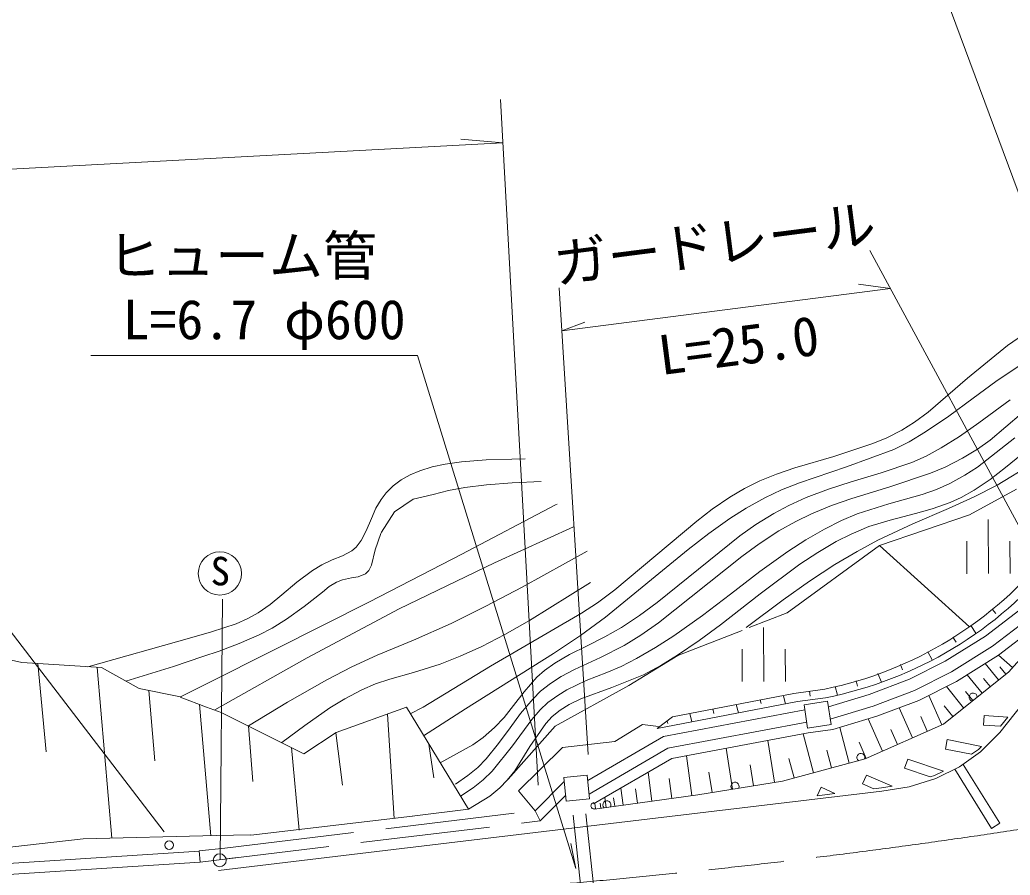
# Model space of a CAD drawing. Units: millimetres, scale not verified. Extents: x 40000 to 680000, y 20000 to 380000.
# Drawn here: x 243121 to 289006, y 279714 to 319334 of the extents above; entities that cross this region are included whole.
import ezdxf
from ezdxf.enums import TextEntityAlignment as Align

# ---------------------------------------------------------------- set-up
doc = ezdxf.new("R2010")
doc.units = ezdxf.units.MM
doc.header["$LTSCALE"] = 1000
doc.linetypes.add('CHAIN', pattern=[18.5, 12, -1.5, 3.5, -1.5])
doc.linetypes.add('DASHED', pattern=[7.5, 6, -1.5])
for name, color, linetype, lineweight in [('M-BGD', 7, 'Continuous', 13), ('M-BGD-OTRS1', 7, 'DASHED', 13), ('M-BMK', 2, 'CHAIN', 13), ('M-BMK-HTXT', 7, 'Continuous', 13), ('M-STR-HTXT', 7, 'Continuous', 13), ('M-STR-STRC', 7, 'Continuous', 13)]:
    doc.layers.add(name, color=color, linetype=linetype, lineweight=lineweight)
doc.styles.add('ＭＳ ゴシック', font='')
doc.styles.get('ＭＳ ゴシック').set_extended_font_data('MS Gothic')

# ---------------------------------------------------------------- blocks, each defined once
blk = doc.blocks.new('荒地')
at = {"color": 7, "linetype": 'Continuous', "lineweight": 13}
for p, q in [((0, -1.25), (0, 1.25)), ((-1, 0.25), (-1, -1.25)), ((1, 0.25), (1, -1.25))]:
    blk.add_line(p, q, dxfattribs=at)

msp = doc.modelspace()

# ---------------------------------------------------------------- linework, layer by layer
at = {"layer": 'M-BGD'}
for p, q in [((288875, 304252), (289620, 304752)), ((287035, 302739), (288875, 304252)), ((288343, 302582), (289514, 303376)), ((285210, 301160), (287035, 302739)), ((287288, 301804), (288343, 302582)), ((286157, 300969), (287288, 301804)), ((287560, 300661), (289010, 301728)), ((284570, 300693), (285210, 301160)), ((288077, 299862), (289531, 301093)), ((283985, 300328), (284570, 300693)), ((285087, 300242), (286157, 300969)), ((286659, 300034), (287560, 300661)), ((283288, 299973), (283985, 300328)), ((284322, 299786), (285087, 300242)), ((280835, 299109), (282648, 299704)), ((282648, 299704), (283288, 299973)), ((283617, 299428), (284322, 299786)), ((285812, 299505), (286659, 300034)), ((287486, 299442), (288077, 299862)), ((289215, 299969), (287495, 298617)), ((281423, 298629), (283617, 299428)), ((285108, 299125), (285812, 299505)), ((286800, 299028), (287486, 299442)), ((288787, 298596), (290039, 299621)), ((262221, 298623), (262834, 298757)), ((262834, 298757), (263590, 298865)), ((263590, 298865), (264729, 298951)), ((264729, 298951), (265910, 298986)), ((265910, 298986), (266529, 298996)), ((279031, 298577), (280835, 299109)), ((283034, 298349), (284453, 298832)), ((284453, 298832), (285108, 299125)), ((285996, 298619), (286800, 299028)), ((290223, 298890), (288405, 297779)), ((261202, 298253), (261647, 298443)), ((261647, 298443), (262221, 298623)), ((277410, 297978), (278176, 298289)), ((278176, 298289), (279031, 298577)), ((279237, 297893), (281423, 298629)), ((281638, 297936), (283034, 298349)), ((283425, 297700), (285320, 298332)), ((285320, 298332), (285996, 298619)), ((287495, 298617), (286905, 298235)), ((288071, 298048), (288787, 298596)), ((260420, 297747), (260792, 298023)), ((260792, 298023), (261202, 298253)), ((264750, 297793), (265932, 297882)), ((265932, 297882), (267276, 297949)), ((276702, 297626), (277410, 297978)), ((278407, 297556), (279237, 297893)), ((280587, 297595), (281638, 297936)), ((286205, 297850), (285590, 297576)), ((286905, 298235), (286205, 297850)), ((287332, 297549), (288071, 298048)), ((259858, 297123), (260090, 297421)), ((260090, 297421), (260420, 297747)), ((261347, 297125), (262279, 297341)), ((262279, 297341), (262982, 297528)), ((262982, 297528), (263732, 297667)), ((263732, 297667), (264750, 297793)), ((276021, 297225), (276702, 297626)), ((277638, 297191), (278407, 297556)), ((279559, 297205), (280587, 297595)), ((281669, 297168), (283425, 297700)), ((284932, 297344), (283385, 296912)), ((285590, 297576), (284932, 297344)), ((286733, 297209), (287332, 297549)), ((289303, 297601), (287125, 296407)), ((288405, 297779), (287334, 297241)), ((259619, 296714), (259858, 297123)), ((260479, 296544), (261347, 297125)), ((267943, 296861), (268022, 296902)), ((275201, 296666), (276021, 297225)), ((276774, 296710), (277638, 297191)), ((278754, 296843), (279559, 297205)), ((280722, 296835), (281669, 297168)), ((283385, 296912), (281914, 296448)), ((285387, 296684), (286231, 296977)), ((287334, 297241), (286148, 296705)), ((286231, 296977), (286733, 297209)), ((259413, 296242), (259619, 296714)), ((259873, 295607), (260479, 296544)), ((263600, 294591), (267943, 296861)), ((274486, 296119), (275201, 296666)), ((276019, 296232), (276774, 296710)), ((277217, 295951), (278056, 296472)), ((278056, 296472), (278754, 296843)), ((279068, 296100), (279799, 296455)), ((279799, 296455), (280722, 296835)), ((281914, 296448), (281188, 296139)), ((283445, 296165), (284615, 296468)), ((286148, 296705), (284492, 295987)), ((284615, 296468), (285387, 296684)), ((259173, 295663), (259413, 296242)), ((270696, 292924), (274486, 296119)), ((275042, 295542), (276019, 296232)), ((278294, 295661), (279068, 296100)), ((281188, 296139), (280396, 295742)), ((282460, 295861), (283445, 296165)), ((284492, 295987), (282878, 295232)), ((287125, 296407), (282945, 294981)), ((258939, 295216), (259173, 295663)), ((259586, 294787), (259840, 295547)), ((259840, 295547), (259873, 295607)), ((265111, 294176), (268769, 295855)), ((274089, 294805), (275042, 295542)), ((276487, 295438), (277217, 295951)), ((277383, 295062), (278294, 295661)), ((280396, 295742), (279541, 295248)), ((280941, 295164), (281643, 295517)), ((281643, 295517), (282460, 295861)), ((258704, 294912), (258939, 295216)), ((272649, 292346), (276487, 295438)), ((276579, 294472), (277383, 295062)), ((279541, 295248), (278708, 294708)), ((280090, 294668), (280941, 295164)), ((282878, 295232), (281911, 294713)), ((258068, 294505), (258500, 294736)), ((258500, 294736), (258704, 294912)), ((259315, 292379), (263600, 294591)), ((259417, 294068), (259586, 294787)), ((266396, 293058), (269401, 294728)), ((270256, 291673), (274089, 294805)), ((278708, 294708), (277406, 293774)), ((278667, 291860), (282945, 294981)), ((279263, 294123), (280090, 294668)), ((281911, 294713), (280883, 294101)), ((287128, 291224), (282945, 294981)), ((257110, 294094), (257591, 294318)), ((257591, 294318), (258068, 294505)), ((260699, 292047), (265111, 294176)), ((272717, 291405), (276579, 294472)), ((255957, 293288), (256679, 293833)), ((256679, 293833), (257110, 294094)), ((258799, 293540), (259142, 293679)), ((259142, 293679), (259291, 293825)), ((259291, 293825), (259417, 294068)), ((277406, 293774), (276041, 292732)), ((277415, 292747), (279263, 294123)), ((280883, 294101), (279712, 293336)), ((255266, 292702), (255957, 293288)), ((257459, 293082), (257798, 293293)), ((257798, 293293), (258074, 293398)), ((258074, 293398), (258493, 293481)), ((258493, 293481), (258799, 293540)), ((266729, 291504), (269560, 293267)), ((279712, 293336), (278484, 292470)), ((256297, 292156), (257146, 292829)), ((257146, 292829), (257459, 293082)), ((264714, 292171), (266396, 293058)), ((269886, 292330), (270696, 292924)), ((275580, 291312), (277415, 292747)), ((254724, 292259), (255266, 292702)), ((254944, 290167), (259315, 292379)), ((269149, 291848), (269886, 292330)), ((271838, 291746), (272649, 292346)), ((276041, 292732), (274750, 291748)), ((278484, 292470), (276770, 291181)), ((253688, 291601), (254157, 291862)), ((254157, 291862), (254724, 292259)), ((255483, 291576), (256297, 292156)), ((256433, 289783), (260699, 292047)), ((263100, 291376), (264714, 292171)), ((264934, 289391), (269149, 291848)), ((276920, 291182), (278667, 291860)), ((288177, 292038), (288342, 291836)), ((253143, 291360), (253688, 291601)), ((254806, 291159), (255483, 291576)), ((261366, 290603), (263100, 291376)), ((265592, 290861), (266729, 291504)), ((269095, 290822), (270256, 291673)), ((270998, 291187), (271838, 291746)), ((271891, 290830), (272717, 291405)), ((274750, 291748), (273429, 290805)), ((250988, 290699), (251996, 290980)), ((251996, 290980), (253143, 291360)), ((254206, 290844), (254806, 291159)), ((270232, 290747), (270998, 291187)), ((273608, 289896), (276583, 291051)), ((274603, 290586), (275580, 291312)), ((287177, 291283), (287418, 290922)), ((237938, 290782), (243209, 289562)), ((246276, 289367), (250988, 290699)), ((253291, 290441), (254206, 290844)), ((259677, 289907), (261366, 290603)), ((264524, 290312), (265592, 290861)), ((267855, 289979), (269095, 290822)), ((269410, 290343), (270232, 290747)), ((271122, 290352), (271891, 290830)), ((273429, 290805), (272578, 290256)), ((273597, 289903), (274603, 290586)), ((286352, 290734), (286498, 290515)), ((251607, 289838), (252351, 290086)), ((251702, 288545), (254944, 290167)), ((252351, 290086), (253291, 290441)), ((263526, 289858), (264524, 290312)), ((268594, 289938), (269410, 290343)), ((270019, 289790), (271122, 290352)), ((272578, 290256), (271700, 289751)), ((285195, 290066), (285394, 289689)), ((243209, 289562), (246900, 289327)), ((250234, 289379), (251607, 289838)), ((252164, 287374), (256433, 289783)), ((258500, 289358), (259677, 289907)), ((262600, 289493), (263526, 289858)), ((263764, 287419), (267855, 289979)), ((267423, 289197), (267903, 289540)), ((267903, 289540), (268594, 289938)), ((268822, 289239), (270019, 289790)), ((271700, 289751), (270976, 289386)), ((271335, 288500), (273608, 289896)), ((272817, 289431), (273597, 289903)), ((289107, 289328), (288464, 289903)), ((243953, 289515), (244339, 285432)), ((246701, 289340), (247379, 281434)), ((246900, 289327), (248653, 288363)), ((248040, 288700), (250234, 289379)), ((257347, 288761), (258500, 289358)), ((260270, 288801), (261366, 289097)), ((261366, 289097), (262600, 289493)), ((261805, 287495), (264934, 289391)), ((267079, 288889), (267423, 289197)), ((268205, 288913), (268822, 289239)), ((270312, 289109), (269367, 288725)), ((270976, 289386), (270312, 289109)), ((272010, 289001), (272817, 289431)), ((283927, 289466), (284023, 289224)), ((288462, 288757), (287850, 289520)), ((288799, 289027), (288529, 289364)), ((255518, 287722), (257347, 288761)), ((259602, 288570), (260270, 288801)), ((266490, 288214), (267079, 288889)), ((267707, 288595), (268205, 288913)), ((269367, 288725), (268463, 288295)), ((270554, 288407), (272010, 289001)), ((281871, 288717), (281935, 288474)), ((282880, 289052), (283039, 288651)), ((287700, 288145), (287015, 288998)), ((288081, 288451), (287775, 288832)), ((248653, 288363), (250561, 287974)), ((249093, 288273), (249374, 285004)), ((250561, 287974), (251702, 288545)), ((258174, 287876), (258966, 288293)), ((258966, 288293), (259602, 288570)), ((266000, 287574), (266490, 288214)), ((266899, 287887), (267249, 288232)), ((267249, 288232), (267707, 288595)), ((267927, 286611), (271335, 288500)), ((268463, 288295), (268041, 288043)), ((269108, 287878), (270554, 288407)), ((278981, 288137), (280411, 288332)), ((279708, 288236), (279740, 288000)), ((280898, 288460), (281005, 288055)), ((286847, 287461), (286050, 288453)), ((287273, 287803), (286931, 288229)), ((250558, 287959), (251778, 287504)), ((253713, 286635), (255518, 287722)), ((257490, 287459), (258174, 287876)), ((266322, 287200), (266899, 287887)), ((267592, 287710), (267236, 287377)), ((268041, 288043), (267592, 287710)), ((268573, 287618), (269108, 287878)), ((272649, 286509), (279154, 287763)), ((273366, 287055), (278981, 288137)), ((277426, 287837), (277471, 287660)), ((278501, 288011), (278593, 287650)), ((279154, 287763), (280443, 287931)), ((285843, 286683), (285237, 288044)), ((251450, 287627), (251972, 281541)), ((251778, 287504), (252456, 287252)), ((252456, 287252), (256280, 285342)), ((256325, 286653), (257490, 287459)), ((261031, 287492), (257775, 286319)), ((261031, 287492), (263911, 282772)), ((261214, 287191), (261805, 287495)), ((261832, 286174), (263764, 287419)), ((265561, 287024), (266000, 287574)), ((267236, 287377), (266843, 286932)), ((267788, 287062), (268162, 287363)), ((268162, 287363), (268573, 287618)), ((275226, 287413), (275281, 287199)), ((276316, 287623), (276416, 287235)), ((284481, 286076), (283862, 287468)), ((286351, 287062), (285952, 287559)), ((260469, 282346), (260150, 287175)), ((265116, 286549), (265561, 287024)), ((265841, 286547), (266322, 287200)), ((266843, 286932), (265945, 285708)), ((267491, 286748), (267788, 287062)), ((273366, 287055), (272656, 286510)), ((273120, 286866), (273151, 286744)), ((274156, 287207), (274255, 286819)), ((283090, 285457), (282423, 286955)), ((285162, 286379), (284859, 287060)), ((253713, 286635), (253922, 284058)), ((255262, 285859), (256325, 286653)), ((264590, 286097), (265116, 286549)), ((265302, 285808), (265841, 286547)), ((265751, 284166), (267927, 286611)), ((266757, 285677), (267491, 286748)), ((270688, 285900), (271965, 286690)), ((271965, 286690), (272714, 286604)), ((281552, 284903), (281111, 286556)), ((283786, 285767), (283476, 286462)), ((257775, 286319), (256280, 285342)), ((257758, 286308), (258079, 283886)), ((264105, 285750), (264590, 286097)), ((268264, 285627), (270688, 285900)), ((278087, 284016), (277772, 285956)), ((279899, 284462), (279417, 286265)), ((282341, 285123), (282007, 285872)), ((255707, 285628), (256066, 281803)), ((262072, 285785), (262310, 284216)), ((262593, 284925), (264105, 285750)), ((264730, 285109), (265302, 285808)), ((265945, 285708), (265013, 284537)), ((266055, 284554), (266757, 285677)), ((266225, 283626), (268264, 285627)), ((276148, 283701), (275840, 285592)), ((280725, 284682), (280505, 285509)), ((264335, 284710), (264730, 285109)), ((274256, 283400), (274002, 285245)), ((278997, 284221), (278756, 285123)), ((263882, 284330), (264335, 284710)), ((265013, 284537), (264584, 284129)), ((265707, 284110), (266055, 284554)), ((275202, 283547), (275048, 284492)), ((277118, 283858), (276960, 284828)), ((263313, 283937), (263882, 284330)), ((264584, 284129), (264120, 283763)), ((265361, 283758), (265707, 284110)), ((272410, 283146), (272227, 284479)), ((273333, 283273), (273206, 284196)), ((264120, 283763), (263541, 283381)), ((264903, 283381), (265361, 283758)), ((266992, 282702), (266225, 283626)), ((271077, 282963), (270969, 283748)), ((271743, 283054), (271652, 283721)), ((263904, 282768), (264903, 283381)), ((270291, 282854), (270227, 283318)), ((270684, 282909), (270630, 283301)), ((261300, 282443), (263904, 282768)), ((266992, 282702), (267224, 282226)), ((269796, 282786), (269760, 283046)), ((270043, 282820), (270012, 283052)), ((253827, 281573), (261312, 282444)), ((252215, 281546), (246054, 281403)), ((253819, 281584), (252215, 281546)), ((208681, 278063), (251437, 280820)), ((251435, 280847), (252627, 280964)), ((251479, 280322), (251435, 280847)), ((253203, 280530), (252686, 280468)), ((208710, 277564), (251479, 280322))]:
    msp.add_line(p, q, dxfattribs=at)
for points in [[(290873, 293232), (289446, 292006), (287859, 290787), (286001, 289626), (284341, 288792), (282476, 288089), (280582, 287514)], [(291315, 292860), (289805, 291564), (288184, 290318), (286280, 289128), (284570, 288269), (282660, 287549), (280668, 286944)], [(291641, 292481), (290121, 291176), (288470, 289907), (286526, 288692), (284771, 287810), (282821, 287076), (280786, 286457), (279647, 286309), (273327, 285118), (269703, 283013)], [(291590, 292104), (288940, 289140), (285919, 286716), (282285, 285099), (278450, 284075), (274530, 283438), (269752, 282780)], [(279495, 287369), (272948, 286136), (269439, 284097)], [(279579, 286805), (273150, 285594), (269501, 283473)], [(252333, 279932), (260046, 280857), (268827, 281904)]]:
    msp.add_lwpolyline(points, dxfattribs=at)
for points in [[(280706, 286690), (279621, 286527), (279458, 287612), (280543, 287775)], [(269522, 283257), (268438, 283150), (268330, 284237), (269414, 284344)]]:
    msp.add_lwpolyline(points, close=True, dxfattribs=at)
for centre, radius in [((250041, 281103), 200), ((252383, 280405), 300)]:
    msp.add_circle(centre, radius, dxfattribs=at)
for centre, radius, start, end in [((276800, 305966), 18000, 281.5736, 321.4478), ((276827, 306074), 18500, 281.2727, 320.6838), ((287291, 287961), 188, 1.8768, 255.6166), ((282089, 285163), 188, 338.0743, 231.8141), ((276257, 283832), 188, 332.3659, 226.1057), ((270322, 282972), 188, 330.9628, 224.7026), ((269731, 282929), 150, 97.8327, 277.8327)]:
    msp.add_arc(centre, radius, start, end, dxfattribs=at)
at = {"layer": 'M-BGD-OTRS1'}
for p, q in [((266992, 282702), (268348, 284059)), ((267224, 282226), (268412, 283415)), ((269381, 276532), (268682, 283172)), ((269978, 276595), (269278, 283235)), ((252627, 280964), (266992, 282702)), ((251479, 280322), (267224, 282226)), ((246054, 281403), (235614, 280188))]:
    msp.add_line(p, q, dxfattribs=at)
at = {"layer": 'M-BMK'}
msp.add_arc((239833, 607100), 329025, 273.79304, 280.6228, dxfattribs=at)
at = {"layer": 'M-BMK-HTXT'}
for p, q in [((261547, 303790), (246418, 303790)), ((268875, 280026), (261547, 303790)), ((268875, 280026), (268652, 281183))]:
    msp.add_line(p, q, dxfattribs=at)
at = {"layer": 'M-STR-HTXT'}
for p, q in [((299042, 285303), (285471, 321863)), ((267142, 283882), (265398, 315635)), ((209979, 310656), (265507, 313638)), ((265507, 313638), (263551, 313801)), ((291218, 292537), (282504, 308650)), ((283455, 306891), (281980, 307085)), ((269458, 285303), (268114, 306921)), ((268238, 304925), (283455, 306891)), ((268238, 304925), (269305, 305326))]:
    msp.add_line(p, q, dxfattribs=at)
at = {"layer": 'M-STR-STRC'}
for p, q in [((238728, 296160), (249814, 281726)), ((252402, 280449), (252508, 292496)), ((288903, 287039), (288560, 286611)), ((288560, 286611), (287763, 286663)), ((287216, 285314), (286004, 285555)), ((285299, 284265), (284112, 284666)), ((286434, 284619), (288145, 281884)), ((282689, 283711), (282168, 283942)), ((280875, 283495), (280057, 283397))]:
    msp.add_line(p, q, dxfattribs=at)
for points in [[(268827, 281904), (283059, 283605), (284329, 283801), (285560, 284190), (286653, 284727), (287630, 285425), (288520, 286322), (289599, 287668), (290581, 289083), (292616, 292075), (293382, 293146), (295362, 295629), (298416, 299478)], [(288903, 287039), (287793, 287112), (287763, 286663)], [(287673, 285682), (286091, 285996), (286004, 285555)], [(287673, 285682), (287533, 285540), (287216, 285314)], [(285915, 284532), (284257, 285092), (284112, 284666)], [(285915, 284532), (285504, 284330), (285299, 284265)], [(286822, 284848), (288527, 282122), (288145, 281884)], [(283532, 283830), (282350, 284354), (282168, 283942)], [(280875, 283495), (280247, 283795), (280057, 283397)], [(283532, 283830), (283039, 283753), (282689, 283711)]]:
    msp.add_lwpolyline(points, dxfattribs=at)
msp.add_circle((252390, 293690), 1000, dxfattribs=at)

# ---------------------------------------------------------------- block references
at = {"layer": 'M-BGD', "xscale": 1000, "yscale": 1000, "rotation": 0.23939}
for p in [(287997, 294934), (277587, 289935)]:
    msp.add_blockref('荒地', p, dxfattribs=at)

# ---------------------------------------------------------------- texts
at = {"layer": 'M-BMK-HTXT', "style": 'ＭＳ ゴシック'}
msp.add_text('ヒューム管', height=1833, dxfattribs=at).set_placement((247166, 306945), align=Align.BOTTOM_LEFT)
msp.add_text('L=6.7 φ600', height=1833, dxfattribs=at).set_placement((254441, 303988), align=Align.BOTTOM_CENTER)
at = {"layer": 'M-STR-HTXT', "style": 'ＭＳ ゴシック'}
for s, p in [('ガードレール', (268055, 306562)), ('L=25.0', (272903, 302331))]:
    msp.add_text(s, height=1833, rotation=7.361, dxfattribs=at).set_placement(p, align=Align.BOTTOM_LEFT)
at = {"layer": 'M-STR-STRC', "style": 'ＭＳ ゴシック'}
msp.add_text('S', height=1320, dxfattribs=at).set_placement((252408, 292744), align=Align.BOTTOM_CENTER)

doc.saveas('drawing.dxf')
